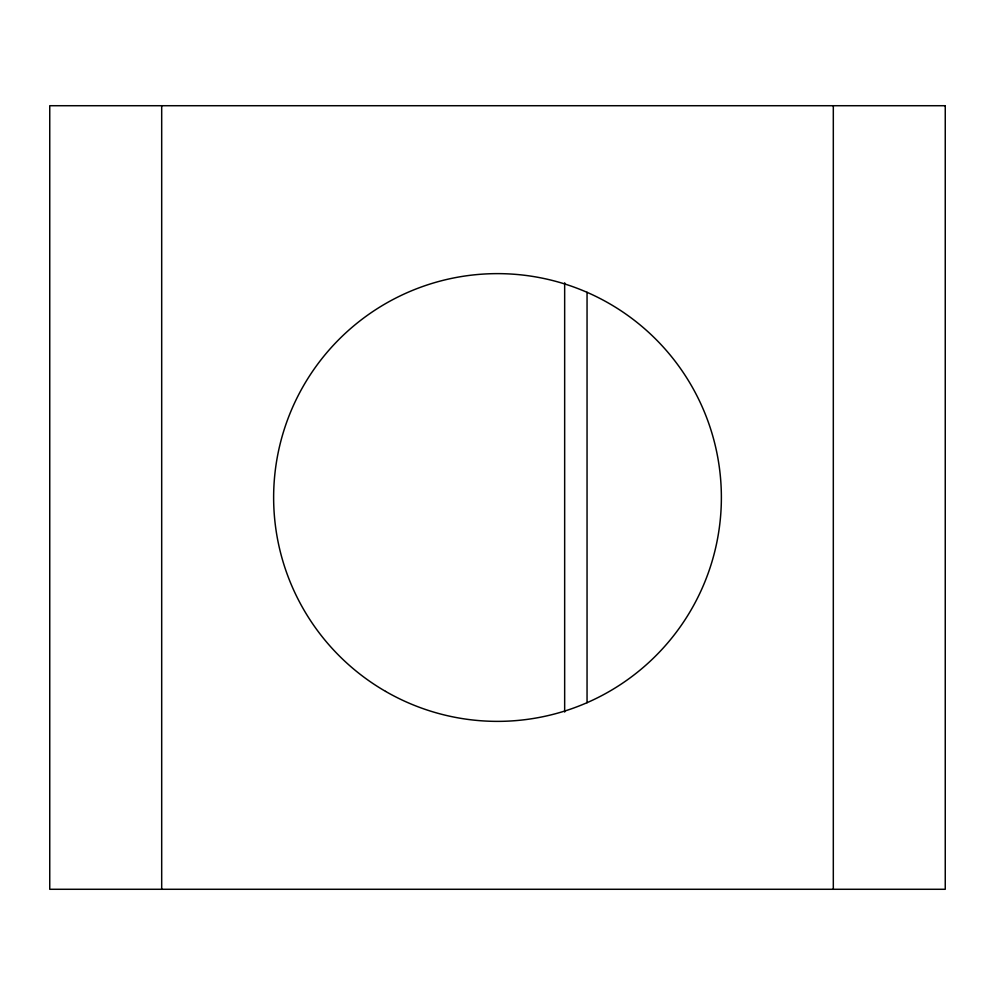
<?xml version="1.0" encoding="UTF-8"?>
<svg xmlns="http://www.w3.org/2000/svg" width="995" height="995" viewBox="0 0 995 995"><rect width="100%" height="100%" fill="white"/><g stroke="black" fill="none" stroke-linecap="round" stroke-linejoin="round"><path stroke-width="1.49" d="M833.312 105.719L833.312 889.281M587.05 292.281L587.05 702.719M564.662 282.804L564.662 712.047M161.688 105.719L161.688 889.281M945.25 105.719L49.75 105.719L49.75 889.281L945.25 889.281L945.25 105.719M385.562 691.376A223.875 223.875 0 0 0 721.375 497.5A223.875 223.875 0 0 0 385.562 303.624A223.875 223.875 0 0 0 385.562 691.376"/></g></svg>
